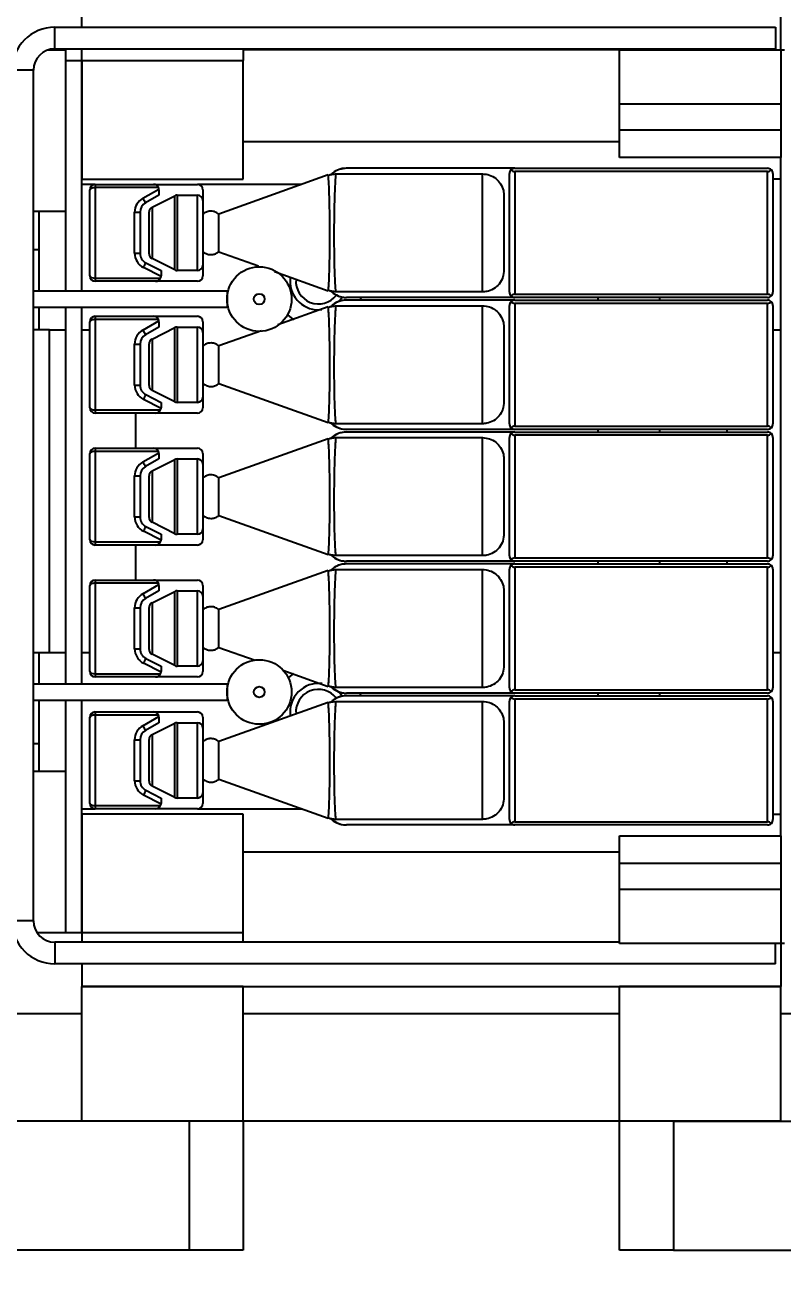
# Model space of a CAD drawing. Header units: millimetres. Extents: x 10 to 584, y 10 to 410.
# Drawn here: x 104.92 to 109.61, y 73.89 to 81.71 of the extents above; entities that cross this region are included whole.
import ezdxf

# ---------------------------------------------------------------- set-up
doc = ezdxf.new("R2010")
doc.units = ezdxf.units.MM
doc.layers.add('2', color=1, linetype='Continuous')
doc.styles.add('SLDTEXTSTYLE0', font='TXT', dxfattribs={"width": 0.7})
doc.dimstyles.new('SLDDIMSTYLE0', dxfattribs={"dimtxt": 3.5, "dimasz": 3.5, "dimexe": 0, "dimexo": 0.0625, "dimgap": 0.875, "dimtad": 1, "dimlfac": 15, "dimrnd": 1e-09, "dimzin": 12, "dimdsep": 46, "dimtxsty": 'SLDTEXTSTYLE0', "dimsah": 1, "dimcen": 0.09, "dimadec": 0, "dimazin": 3, "dimtfac": 1, "dimtofl": 0, "dimtmove": 0, "dimatfit": 3, "dimfxl": 0, "dimfrac": 2, "dimtolj": 1, "dimtzin": 12, "dimarcsym": 0})

# ---------------------------------------------------------------- blocks, each defined once
blk = doc.blocks.new('_D_5')
at = {"layer": '2', "color": 1}
for p, q in [((167.9352, 97.06), (43.5018, 97.06)), ((44.5018, 97.06), (44.5018, 62.3933)), ((167.5018, 62.3933), (43.5018, 62.3933))]:
    blk.add_line(p, q, dxfattribs=at)
for points in [[(44.5018, 97.06), (43.9634, 93.56), (45.0403, 93.56)], [(44.5018, 62.3933), (45.0403, 65.8933), (43.9634, 65.8933)]]:
    blk.add_solid(points, dxfattribs=at)
at = {"layer": '2', "color": 1, "insert": (39.9901, 75.3589), "char_height": 3.5, "attachment_point": 1, "rotation": 90, "style": 'SLDTEXTSTYLE0'}
blk.add_mtext('520', dxfattribs=at)

msp = doc.modelspace()

# ---------------------------------------------------------------- linework, layer by layer
at = {"color": 7, "linetype": 'Continuous', "lineweight": 25}
for p, q in [((105.26849, 81.69998), (105.26849, 81.82665)), ((109.60182, 81.55998), (109.60182, 81.82665)), ((105.10183, 81.56665), (105.10183, 81.69998)), ((105.10183, 81.69998), (109.56849, 81.69998)), ((109.56849, 81.69998), (109.56849, 81.56665)), ((105.06019, 81.55998), (105.16849, 81.55998)), ((105.10183, 81.56665), (109.56849, 81.56665)), ((105.16849, 81.49332), (105.16849, 81.55998)), ((105.26849, 81.49332), (105.26849, 81.56665)), ((106.26849, 81.55998), (106.26849, 81.49332)), ((108.60182, 81.55998), (106.26849, 81.55998)), ((108.60182, 81.22665), (108.60182, 81.55998)), ((108.60182, 81.55998), (109.60182, 81.55998)), ((109.60182, 81.55998), (109.62416, 81.55998)), ((109.60182, 81.55998), (109.60182, 81.22665)), ((105.16849, 80.06665), (105.16849, 81.49332)), ((105.16849, 81.49332), (105.26849, 81.49332)), ((105.26849, 80.06665), (105.26849, 81.49332)), ((105.26849, 81.49332), (106.26849, 81.49332)), ((105.26849, 81.49332), (105.26849, 80.75998)), ((106.26849, 80.75998), (106.26849, 81.49332)), ((104.96849, 81.43332), (104.83515, 81.43332)), ((104.96849, 80.06665), (104.96849, 81.43332)), ((108.60182, 81.22665), (109.60182, 81.22665)), ((108.60182, 81.06437), (108.60182, 81.22665)), ((109.60182, 81.22665), (109.60182, 81.06437)), ((108.60182, 81.06437), (109.60182, 81.06437)), ((108.60182, 80.89332), (108.60182, 81.06437)), ((109.60182, 81.06437), (109.60182, 80.89332)), ((106.26849, 80.99332), (108.60182, 80.99332)), ((109.60182, 80.89332), (108.60182, 80.89332)), ((109.60182, 76.69332), (109.60182, 80.89332)), ((106.79618, 80.78535), (106.1185, 80.54332)), ((106.79662, 80.78422), (106.84175, 80.79214)), ((106.79662, 80.78422), (106.81849, 80.79214)), ((106.81849, 80.79332), (106.81849, 80.79214)), ((106.84175, 80.79214), (107.75182, 80.79214)), ((107.95182, 80.82665), (106.90968, 80.82665)), ((107.91849, 80.05998), (107.91849, 80.79332)), ((107.95182, 80.82665), (109.51849, 80.82665)), ((107.95182, 80.80665), (107.95182, 80.04665)), ((109.51849, 80.80665), (107.95182, 80.80665)), ((109.51849, 80.04665), (109.51849, 80.80665)), ((109.55182, 80.79332), (109.55182, 80.05998)), ((105.26849, 80.75998), (106.26849, 80.75998)), ((105.35182, 80.72665), (105.26849, 80.72665)), ((105.31849, 80.69284), (105.31849, 80.69332)), ((105.31849, 80.16046), (105.31849, 80.69284)), ((105.35182, 80.72665), (105.35182, 80.70665)), ((105.35182, 80.72665), (105.71325, 80.72665)), ((105.35182, 80.70665), (105.35182, 80.14665)), ((105.7438, 80.70665), (105.35182, 80.70665)), ((105.64657, 80.64147), (105.74623, 80.69813)), ((105.71325, 80.72665), (105.98516, 80.72665)), ((105.74658, 80.69332), (105.74623, 80.69813)), ((105.74658, 80.69332), (105.74658, 80.65998)), ((106.63183, 80.72665), (105.98516, 80.72665)), ((106.01849, 80.69332), (106.01849, 80.62665)), ((109.60182, 80.75998), (109.55182, 80.75998)), ((105.74658, 80.65998), (105.66304, 80.61249)), ((105.70359, 80.58586), (105.84479, 80.65647)), ((105.84479, 80.19684), (105.84479, 80.65647)), ((105.8597, 80.65998), (105.8597, 80.19332)), ((105.8597, 80.65998), (105.98516, 80.65998)), ((105.98516, 80.19332), (105.98516, 80.65998)), ((106.01849, 80.62665), (106.01849, 80.22665)), ((104.96849, 80.55999), (105.16849, 80.55999)), ((105.00227, 80.55999), (105.00227, 80.06665)), ((105.596, 80.30075), (105.596, 80.55453)), ((105.596, 80.55453), (105.62933, 80.55453)), ((105.62933, 80.55453), (105.62933, 80.30075)), ((105.68516, 80.29725), (105.68516, 80.55605)), ((105.70359, 80.58586), (105.70359, 80.26744)), ((104.96849, 80.32332), (105.00227, 80.32332)), ((105.596, 80.30075), (105.62933, 80.30075)), ((106.1185, 80.30998), (106.36418, 80.22224)), ((105.66561, 80.24141), (105.75958, 80.19332)), ((105.84479, 80.19684), (105.70359, 80.26744)), ((106.01849, 80.22665), (106.01849, 80.15998)), ((105.31849, 80.15998), (105.31849, 80.16046)), ((105.35182, 80.14665), (105.35182, 80.12665)), ((105.35182, 80.14665), (105.7568, 80.14665)), ((105.75934, 80.15599), (105.65043, 80.21174)), ((105.75934, 80.15599), (105.75958, 80.15998)), ((105.75958, 80.19332), (105.75958, 80.15998)), ((105.98516, 80.19332), (105.8597, 80.19332)), ((106.46276, 80.18703), (106.79618, 80.06796)), ((104.96849, 80.06665), (106.16849, 80.06665)), ((104.96849, 79.96665), (104.96849, 80.06665)), ((105.72625, 80.12665), (105.35182, 80.12665)), ((105.98516, 80.12665), (105.72625, 80.12665)), ((106.16849, 80.06665), (106.16849, 79.96665)), ((106.84162, 80.06116), (106.7967, 80.06899)), ((106.81849, 80.06116), (106.7967, 80.06899)), ((107.75182, 80.06116), (106.84162, 80.06116)), ((106.86055, 80.00174), (106.88271, 80.02883)), ((107.95182, 80.02665), (106.90968, 80.02665)), ((107.95182, 80.00999), (106.90968, 80.00999)), ((107.95182, 80.04665), (109.51849, 80.04665)), ((109.51849, 80.02665), (107.95182, 80.02665)), ((107.95182, 80.00999), (109.51849, 80.00999)), ((107.95182, 79.98998), (107.95182, 79.22998)), ((109.51849, 79.98998), (107.95182, 79.98998)), ((108.46894, 80.00999), (108.46894, 80.02665)), ((108.84895, 80.02665), (108.84895, 80.00999)), ((109.51849, 79.22998), (109.51849, 79.98998)), ((104.96849, 77.63332), (104.96849, 79.96665)), ((104.96849, 79.96665), (106.16849, 79.96665)), ((105.00227, 79.96665), (105.00227, 79.82665)), ((105.16849, 77.63332), (105.16849, 79.96665)), ((105.26849, 77.63332), (105.26849, 79.96665)), ((105.35182, 79.90999), (105.35182, 79.88999)), ((105.35182, 79.90999), (105.71325, 79.90999)), ((105.71325, 79.90999), (105.98516, 79.90999)), ((106.79618, 79.96868), (106.48347, 79.857)), ((106.7356, 79.94998), (106.75514, 79.95107)), ((106.79662, 79.96755), (106.84175, 79.97547)), ((106.79662, 79.96755), (106.81849, 79.97547)), ((106.81849, 79.97665), (106.81849, 79.97547)), ((106.84175, 79.97547), (107.75182, 79.97547)), ((107.91849, 79.24332), (107.91849, 79.97665)), ((109.55182, 79.97665), (109.55182, 79.24332)), ((105.06849, 79.82665), (104.96849, 79.82665)), ((105.06849, 77.82665), (105.06849, 79.82665)), ((105.06849, 79.82665), (105.16849, 79.82665)), ((105.26849, 79.82665), (105.31849, 79.82665)), ((105.31849, 79.87618), (105.31849, 79.87665)), ((105.31849, 79.34379), (105.31849, 79.87618)), ((105.35182, 79.88999), (105.35182, 79.32998)), ((105.7438, 79.88999), (105.35182, 79.88999)), ((105.64657, 79.8248), (105.74623, 79.88146)), ((105.64657, 79.8248), (105.66304, 79.79582)), ((105.74658, 79.84332), (105.66304, 79.79582)), ((105.70359, 79.7692), (105.84479, 79.8398)), ((105.74658, 79.87665), (105.74623, 79.88146)), ((105.74658, 79.87665), (105.74658, 79.84332)), ((105.84479, 79.38017), (105.84479, 79.8398)), ((105.8597, 79.84332), (105.8597, 79.37665)), ((105.8597, 79.84332), (105.98516, 79.84332)), ((105.98516, 79.37665), (105.98516, 79.84332)), ((106.01849, 79.87665), (106.01849, 79.80998)), ((109.55182, 79.82665), (109.60182, 79.82665)), ((105.70359, 79.7692), (105.70359, 79.45077)), ((106.01849, 79.80998), (106.01849, 79.40999)), ((106.38157, 79.82061), (106.1185, 79.72665)), ((105.596, 79.48409), (105.596, 79.73787)), ((105.596, 79.73787), (105.62933, 79.73787)), ((105.62933, 79.73787), (105.62933, 79.48409)), ((105.68516, 79.48059), (105.68516, 79.73938)), ((105.596, 79.48409), (105.62933, 79.48409)), ((105.84479, 79.38017), (105.70359, 79.45077)), ((106.1185, 79.49332), (106.79618, 79.25129)), ((105.75934, 79.33933), (105.65043, 79.39507)), ((105.66561, 79.42474), (105.75958, 79.37665)), ((105.75958, 79.37665), (105.75958, 79.34332)), ((105.98516, 79.37665), (105.8597, 79.37665)), ((106.01849, 79.40999), (106.01849, 79.34332)), ((105.31849, 79.34332), (105.31849, 79.34379)), ((105.35182, 79.32998), (105.7568, 79.32998)), ((105.35182, 79.32998), (105.35182, 79.30999)), ((105.72625, 79.30999), (105.35182, 79.30999)), ((105.60183, 79.30999), (105.60183, 79.09332)), ((105.98516, 79.30999), (105.72625, 79.30999)), ((105.75934, 79.33933), (105.75958, 79.34332)), ((106.84162, 79.24449), (106.7967, 79.25233)), ((106.81849, 79.24449), (106.7967, 79.25233)), ((107.75182, 79.24449), (106.84162, 79.24449)), ((107.95182, 79.20998), (106.90968, 79.20998)), ((107.95182, 79.22998), (109.51849, 79.22998)), ((109.51849, 79.20998), (107.95182, 79.20998)), ((108.46894, 79.19332), (108.46894, 79.20998)), ((108.84895, 79.20998), (108.84895, 79.19332)), ((109.2685, 79.19332), (109.2685, 79.20998)), ((106.79618, 79.15201), (106.1185, 78.90998)), ((106.79662, 79.15088), (106.84175, 79.15881)), ((106.79662, 79.15088), (106.81849, 79.15881)), ((106.81849, 79.15998), (106.81849, 79.15881)), ((106.84175, 79.15881), (107.75182, 79.15881)), ((107.95182, 79.19332), (106.90968, 79.19332)), ((107.91849, 78.42665), (107.91849, 79.15998)), ((107.95182, 79.19332), (109.51849, 79.19332)), ((107.95182, 79.17332), (107.95182, 78.41332)), ((109.51849, 79.17332), (107.95182, 79.17332)), ((109.51849, 78.41332), (109.51849, 79.17332)), ((109.55182, 79.15998), (109.55182, 78.42665)), ((105.31849, 79.05951), (105.31849, 79.05998)), ((105.31849, 78.52713), (105.31849, 79.05951)), ((105.35182, 79.09332), (105.35182, 79.07332)), ((105.35182, 79.09332), (105.71325, 79.09332)), ((105.35182, 79.07332), (105.35182, 78.51332)), ((105.7438, 79.07332), (105.35182, 79.07332)), ((105.64657, 79.00813), (105.74623, 79.0648)), ((105.71325, 79.09332), (105.98516, 79.09332)), ((105.74658, 79.05998), (105.74623, 79.0648)), ((105.74658, 79.05998), (105.74658, 79.02665)), ((106.01849, 79.05998), (106.01849, 78.99332)), ((105.74658, 79.02665), (105.66304, 78.97916)), ((105.70359, 78.95253), (105.84479, 79.02313)), ((105.84479, 78.5635), (105.84479, 79.02313)), ((105.8597, 79.02665), (105.8597, 78.55998)), ((105.8597, 79.02665), (105.98516, 79.02665)), ((105.98516, 78.55998), (105.98516, 79.02665)), ((106.01849, 78.99332), (106.01849, 78.59332)), ((105.596, 78.66742), (105.596, 78.9212)), ((105.596, 78.9212), (105.62933, 78.9212)), ((105.62933, 78.9212), (105.62933, 78.66742)), ((105.68516, 78.66392), (105.68516, 78.92272)), ((105.70359, 78.95253), (105.70359, 78.6341)), ((105.596, 78.66742), (105.62933, 78.66742)), ((106.1185, 78.67665), (106.79618, 78.43462)), ((105.75934, 78.52266), (105.65043, 78.5784)), ((105.66561, 78.60808), (105.75958, 78.55998)), ((105.84479, 78.5635), (105.70359, 78.6341)), ((106.01849, 78.59332), (106.01849, 78.52665)), ((105.31849, 78.52665), (105.31849, 78.52713)), ((105.35182, 78.51332), (105.35182, 78.49332)), ((105.35182, 78.51332), (105.7568, 78.51332)), ((105.75934, 78.52266), (105.75958, 78.52665)), ((105.75958, 78.55998), (105.75958, 78.52665)), ((105.98516, 78.55998), (105.8597, 78.55998)), ((105.72625, 78.49332), (105.35182, 78.49332)), ((105.60183, 78.49332), (105.60183, 78.27665)), ((105.98516, 78.49332), (105.72625, 78.49332)), ((106.84162, 78.42782), (106.7967, 78.43566)), ((106.81849, 78.42782), (106.7967, 78.43566)), ((107.75182, 78.42782), (106.84162, 78.42782)), ((106.79662, 78.33422), (106.84175, 78.34214)), ((106.79662, 78.33422), (106.81849, 78.34214)), ((106.81849, 78.34332), (106.81849, 78.34214)), ((106.84175, 78.34214), (107.75182, 78.34214)), ((107.95182, 78.39332), (106.90968, 78.39332)), ((107.95182, 78.37665), (106.90968, 78.37665)), ((107.91849, 77.60999), (107.91849, 78.34332)), ((107.95182, 78.41332), (109.51849, 78.41332)), ((109.51849, 78.39332), (107.95182, 78.39332)), ((107.95182, 78.37665), (109.51849, 78.37665)), ((107.95182, 78.35665), (107.95182, 77.59665)), ((109.51849, 78.35665), (107.95182, 78.35665)), ((108.46894, 78.37665), (108.46894, 78.39332)), ((108.84895, 78.39332), (108.84895, 78.37665)), ((109.2685, 78.37665), (109.2685, 78.39332)), ((109.51849, 77.59665), (109.51849, 78.35665)), ((109.55182, 78.34332), (109.55182, 77.60999)), ((105.35182, 78.27665), (105.35182, 78.25665)), ((105.35182, 78.27665), (105.71325, 78.27665)), ((105.71325, 78.27665), (105.98516, 78.27665)), ((106.79618, 78.33535), (106.1185, 78.09332)), ((105.31849, 78.24284), (105.31849, 78.24332)), ((105.31849, 77.71046), (105.31849, 78.24284)), ((105.35182, 78.25665), (105.35182, 77.69665)), ((105.7438, 78.25665), (105.35182, 78.25665)), ((105.64657, 78.19146), (105.74623, 78.24813)), ((105.74658, 78.20999), (105.66304, 78.16249)), ((105.70359, 78.13586), (105.84479, 78.20646)), ((105.74658, 78.24332), (105.74623, 78.24813)), ((105.74658, 78.24332), (105.74658, 78.20999)), ((105.84479, 77.74684), (105.84479, 78.20646)), ((105.8597, 78.20999), (105.8597, 77.74332)), ((105.8597, 78.20999), (105.98516, 78.20999)), ((105.98516, 77.74332), (105.98516, 78.20999)), ((106.01849, 78.24332), (106.01849, 78.17665)), ((105.596, 77.85076), (105.596, 78.10453)), ((105.596, 78.10453), (105.62933, 78.10453)), ((105.62933, 78.10453), (105.62933, 77.85076)), ((105.68516, 77.84725), (105.68516, 78.10605)), ((105.70359, 78.13586), (105.70359, 77.81744)), ((106.01849, 78.17665), (106.01849, 77.77665)), ((105.06849, 77.82665), (104.96849, 77.82665)), ((105.00227, 77.82665), (105.00227, 77.63332)), ((105.16849, 77.82665), (105.06849, 77.82665)), ((105.31849, 77.82665), (105.26849, 77.82665)), ((105.596, 77.85076), (105.62933, 77.85076)), ((105.66561, 77.79141), (105.75958, 77.74332)), ((105.84479, 77.74684), (105.70359, 77.81744)), ((106.1185, 77.85998), (106.34298, 77.77981)), ((109.60182, 77.82665), (109.55182, 77.82665)), ((105.75934, 77.706), (105.65043, 77.76173)), ((105.75958, 77.74332), (105.75958, 77.70999)), ((105.98516, 77.74332), (105.8597, 77.74332)), ((106.01849, 77.77665), (106.01849, 77.70999)), ((106.5147, 77.71848), (106.79618, 77.61796)), ((105.31849, 77.70999), (105.31849, 77.71046)), ((105.35182, 77.69665), (105.35182, 77.67665)), ((105.35182, 77.69665), (105.7568, 77.69665)), ((105.72625, 77.67665), (105.35182, 77.67665)), ((105.98516, 77.67665), (105.72625, 77.67665)), ((105.75934, 77.706), (105.75958, 77.70999)), ((106.58109, 77.69748), (106.54773, 77.67207)), ((104.96849, 77.53332), (104.96849, 77.63332)), ((104.96849, 77.63332), (106.16849, 77.63332)), ((106.16849, 77.63332), (106.16849, 77.53332)), ((106.84162, 77.61116), (106.7967, 77.619)), ((106.81849, 77.61116), (106.7967, 77.619)), ((107.75182, 77.61116), (106.84162, 77.61116)), ((107.95182, 77.57665), (106.90968, 77.57665)), ((107.95182, 77.55998), (106.90968, 77.55998)), ((107.00071, 77.55998), (106.99381, 77.57665)), ((107.95182, 77.59665), (109.51849, 77.59665)), ((109.51849, 77.57665), (107.95182, 77.57665)), ((107.95182, 77.55998), (109.51849, 77.55998)), ((108.46894, 77.55998), (108.46894, 77.57665)), ((108.84895, 77.57665), (108.84895, 77.55998)), ((104.96849, 76.16665), (104.96849, 77.53332)), ((104.96849, 77.53332), (106.16849, 77.53332)), ((105.00227, 77.53332), (105.00227, 77.09332)), ((105.16849, 76.09332), (105.16849, 77.53332)), ((105.26849, 76.09332), (105.26849, 77.53332)), ((106.79618, 77.51868), (106.1185, 77.27665)), ((106.79662, 77.51755), (106.84175, 77.52548)), ((106.79662, 77.51755), (106.81849, 77.52548)), ((106.81849, 77.52665), (106.81849, 77.52548)), ((106.84175, 77.52548), (107.75182, 77.52548)), ((107.91849, 76.79332), (107.91849, 77.52665)), ((109.51849, 77.53999), (107.95182, 77.53999)), ((107.95182, 77.53999), (107.95182, 76.77998)), ((109.51849, 76.77998), (109.51849, 77.53999)), ((109.55182, 77.52665), (109.55182, 76.79332)), ((105.31849, 77.42618), (105.31849, 77.42665)), ((105.31849, 76.89379), (105.31849, 77.42618)), ((105.35182, 77.45998), (105.35182, 77.43998)), ((105.35182, 77.45998), (105.71325, 77.45998)), ((105.35182, 77.43998), (105.35182, 76.87998)), ((105.7438, 77.43998), (105.35182, 77.43998)), ((105.64657, 77.3748), (105.74623, 77.43146)), ((105.71325, 77.45998), (105.98516, 77.45998)), ((105.74658, 77.42665), (105.74623, 77.43146)), ((105.74658, 77.42665), (105.74658, 77.39332)), ((106.01849, 77.42665), (106.01849, 77.35998)), ((106.45778, 77.40436), (106.45899, 77.39863)), ((105.74658, 77.39332), (105.66304, 77.34582)), ((105.70359, 77.3192), (105.84479, 77.3898)), ((105.84479, 76.93017), (105.84479, 77.3898)), ((105.8597, 77.39332), (105.8597, 76.92665)), ((105.8597, 77.39332), (105.98516, 77.39332)), ((105.98516, 76.92665), (105.98516, 77.39332)), ((106.01849, 77.35998), (106.01849, 76.95998)), ((105.00227, 77.26332), (104.96849, 77.26332)), ((105.596, 77.28787), (105.62933, 77.28787)), ((105.596, 77.03409), (105.596, 77.28787)), ((105.62933, 77.28787), (105.62933, 77.03409)), ((105.68516, 77.03058), (105.68516, 77.28938)), ((105.70359, 77.3192), (105.70359, 77.00077)), ((104.96849, 77.09332), (105.16849, 77.09332)), ((105.596, 77.03409), (105.62933, 77.03409)), ((106.1185, 77.04332), (106.79618, 76.80129)), ((105.75934, 76.88933), (105.65043, 76.94507)), ((105.66561, 76.97474), (105.75958, 76.92665)), ((105.84479, 76.93017), (105.70359, 77.00077)), ((106.01849, 76.95998), (106.01849, 76.89332)), ((105.26849, 76.85998), (105.35182, 76.85998)), ((105.31849, 76.89332), (105.31849, 76.89379)), ((105.35182, 76.87998), (105.35182, 76.85998)), ((105.35182, 76.87998), (105.7568, 76.87998)), ((105.72625, 76.85998), (105.35182, 76.85998)), ((105.98516, 76.85998), (105.72625, 76.85998)), ((105.75934, 76.88933), (105.75958, 76.89332)), ((105.75958, 76.92665), (105.75958, 76.89332)), ((105.98516, 76.92665), (105.8597, 76.92665)), ((105.98516, 76.85998), (106.63183, 76.85998)), ((105.26849, 76.82665), (105.26849, 76.09332)), ((106.26849, 76.82665), (105.26849, 76.82665)), ((106.26849, 76.09332), (106.26849, 76.82665)), ((106.84162, 76.79449), (106.7967, 76.80233)), ((106.81849, 76.79449), (106.7967, 76.80233)), ((107.75182, 76.79449), (106.84162, 76.79449)), ((107.95182, 76.77998), (109.51849, 76.77998)), ((109.55182, 76.82665), (109.60182, 76.82665)), ((107.95182, 76.75998), (106.90968, 76.75998)), ((109.51849, 76.75998), (107.95182, 76.75998)), ((108.60182, 76.69332), (109.60182, 76.69332)), ((108.60182, 76.52226), (108.60182, 76.69332)), ((109.60182, 76.69332), (109.60182, 76.52226)), ((106.26849, 76.59332), (108.60182, 76.59332)), ((108.60182, 76.35998), (108.60182, 76.52226)), ((109.60182, 76.52226), (108.60182, 76.52226)), ((109.60182, 76.52226), (109.60182, 76.35998)), ((108.60182, 76.02665), (108.60182, 76.35998)), ((109.60182, 76.35998), (108.60182, 76.35998)), ((109.60182, 76.35998), (109.60182, 76.02665)), ((104.96849, 76.16665), (104.83515, 76.16665)), ((104.99048, 76.09332), (105.16849, 76.09332)), ((105.16849, 76.09332), (105.26849, 76.09332)), ((105.26849, 76.09332), (105.26849, 76.03332)), ((105.26849, 76.09332), (106.26849, 76.09332)), ((106.26849, 76.03332), (106.26849, 76.09332)), ((108.60182, 76.03332), (105.10183, 76.03332)), ((105.10183, 76.03332), (105.10183, 75.89998)), ((109.60182, 76.02665), (108.60182, 76.02665)), ((109.56849, 75.89998), (109.56849, 76.02665)), ((109.60182, 76.02665), (109.60182, 75.75998)), ((109.62416, 76.02665), (109.60182, 76.02665)), ((109.56849, 75.89998), (105.10183, 75.89998)), ((105.26849, 75.89998), (105.26849, 75.75998)), ((105.26849, 75.75998), (109.60182, 75.75998)), ((105.26849, 74.92665), (105.26849, 75.75998)), ((106.26849, 75.75998), (105.26849, 75.75998)), ((106.26849, 74.92665), (106.26849, 75.75998)), ((108.60182, 74.92665), (108.60182, 75.75998)), ((109.60182, 75.75998), (108.60182, 75.75998)), ((109.60182, 74.92665), (109.60182, 75.75998)), ((83.00183, 75.59332), (105.26849, 75.59332)), ((106.26849, 75.59332), (108.60182, 75.59332)), ((109.60182, 75.59332), (115.30705, 75.59332)), ((105.93515, 74.92665), (103.80183, 74.92665)), ((106.26849, 74.92665), (105.26849, 74.92665)), ((105.93515, 74.12665), (105.93515, 74.92665)), ((108.60182, 74.92665), (106.26849, 74.92665)), ((106.26849, 74.92665), (106.26849, 74.12665)), ((109.60182, 74.92665), (108.60182, 74.92665)), ((108.60182, 74.12665), (108.60182, 74.92665)), ((108.93516, 74.92665), (108.93516, 74.12665)), ((108.93516, 74.92665), (111.0685, 74.92665)), ((105.93515, 74.12665), (103.80183, 74.12665)), ((106.26849, 74.12665), (105.93515, 74.12665)), ((108.93516, 74.12665), (108.60182, 74.12665)), ((108.93516, 74.12665), (111.0685, 74.12665))]:
    msp.add_line(p, q, dxfattribs=at)
at = {"color": 7, "linetype": 'Continuous', "lineweight": 25, "flags": 128}
for points in [[(105.65043, 80.21174), (105.65339, 80.21753), (105.65624, 80.22309), (105.65887, 80.22822), (105.66116, 80.23272), (105.66305, 80.23641), (105.66445, 80.23915), (105.66533, 80.24084), (105.66561, 80.24141)], [(106.99381, 80.00999), (106.99936, 80.02314), (107.00071, 80.02665)], [(106.54296, 79.91888), (106.57599, 79.89255), (106.58132, 79.88901)], [(105.65043, 79.39507), (105.65339, 79.40086), (105.65624, 79.40643), (105.65887, 79.41156), (105.66116, 79.41605), (105.66305, 79.41974), (105.66445, 79.42248), (105.66533, 79.42417), (105.66561, 79.42474)], [(106.88271, 77.55781), (106.87659, 77.56645), (106.86055, 77.58489)]]:
    msp.add_lwpolyline(points, dxfattribs=at)
at = {"color": 7, "linetype": 'Continuous', "lineweight": 25}
for centre, radius in [((106.36849, 80.01665), 0.2), ((106.36849, 80.01665), 0.03333), ((106.36849, 77.58332), 0.2), ((106.36849, 77.58332), 0.03333)]:
    msp.add_circle(centre, radius, dxfattribs=at)
for centre, radius, start, end in [((105.10183, 81.43332), 0.26667, 90, 180), ((105.10183, 81.43332), 0.13333, 90, 180), ((106.90668, 80.69332), 0.13333, 90, 131.67998), ((107.95183, 80.79332), 0.03333, 135.572996, 180), ((107.95183, 80.79332), 0.03333, 90, 135.572996), ((107.95183, 80.83998), 0.03333, 224.427004, 270), ((109.51849, 80.79332), 0.03333, 44.427004, 90), ((109.51849, 80.83998), 0.03333, 270, 315.572996), ((109.51849, 80.79332), 0.03333, 0, 44.427004), ((105.35183, 80.69332), 0.03333, 90, 180), ((105.71325, 80.69332), 0.03333, 23.578178, 90), ((105.71325, 80.69332), 0.03333, 8.300777, 23.578178), ((105.98516, 80.69332), 0.03333, 0, 90), ((105.69599, 80.55453), 0.1, 119.620414, 180), ((105.69599, 80.55453), 0.06667, 119.620414, 180), ((120.81073, 89.23882), 17.43176, 209.551158, 209.660713), ((105.85969, 80.62665), 0.03333, 90, 116.565051), ((105.98516, 80.62665), 0.03333, 0, 90), ((105.71849, 80.55605), 0.03333, 116.565051, 180), ((105.69599, 80.30075), 0.1, 180, 242.896104), ((105.69599, 80.30075), 0.06667, 180, 242.896104), ((105.71849, 80.29725), 0.03333, 180, 243.434949), ((105.98516, 80.22665), 0.03333, 270, 0), ((105.35183, 80.15998), 0.03333, 180, 270), ((105.72625, 80.15998), 0.03333, 270, 336.421822), ((105.72625, 80.15998), 0.03333, 336.421822, 353.125965), ((105.85969, 80.22665), 0.03333, 243.434949, 270), ((105.98516, 80.15998), 0.03333, 270, 0), ((106.73561, 80.12665), 0.17667, 171.996125, 270), ((106.73561, 80.12665), 0.14, 175.029211, 322.311921), ((106.90668, 80.15998), 0.13333, 228.273344, 270), ((107.95183, 80.05998), 0.03333, 180, 224.427004), ((109.51849, 80.05998), 0.03333, 315.572996, 0), ((106.90668, 79.87665), 0.13333, 90, 131.67998), ((107.95183, 79.97665), 0.03333, 135.572996, 180), ((107.95183, 80.01332), 0.03333, 90, 135.572996), ((107.95183, 80.05998), 0.03333, 224.427004, 270), ((107.95183, 79.97665), 0.03333, 90, 135.572996), ((107.95183, 80.02332), 0.03333, 224.427004, 270), ((109.51849, 80.01332), 0.03333, 44.427004, 90), ((109.51849, 80.05998), 0.03333, 270, 315.572996), ((109.51849, 79.97665), 0.03333, 44.427004, 90), ((109.51849, 80.02332), 0.03333, 270, 315.572996), ((109.51849, 79.97665), 0.03333, 0, 44.427004), ((105.35183, 79.87665), 0.03333, 90, 180), ((105.71325, 79.87665), 0.03333, 23.578178, 90), ((105.98516, 79.87665), 0.03333, 0, 90), ((105.69599, 79.73787), 0.1, 119.620414, 180), ((105.71325, 79.87665), 0.03333, 8.300777, 23.578178), ((105.85969, 79.80998), 0.03333, 90, 116.565051), ((105.98516, 79.80998), 0.03333, 0, 90), ((105.69599, 79.73787), 0.06667, 119.620414, 180), ((105.71849, 79.73938), 0.03333, 116.565051, 180), ((105.69599, 79.48409), 0.1, 180, 242.896104), ((105.69599, 79.48409), 0.06667, 180, 242.896104), ((105.71849, 79.48059), 0.03333, 180, 243.434949), ((105.85969, 79.40998), 0.03333, 243.434949, 270), ((105.98516, 79.40998), 0.03333, 270, 0), ((105.35183, 79.34332), 0.03333, 180, 270), ((105.72625, 79.34332), 0.03333, 270, 336.421822), ((105.72625, 79.34332), 0.03333, 336.421822, 353.125965), ((105.98516, 79.34332), 0.03333, 270, 0), ((106.90668, 79.34332), 0.13333, 228.273344, 270), ((107.95183, 79.24332), 0.03333, 180, 224.427004), ((107.95183, 79.19665), 0.03333, 90, 135.572996), ((107.95183, 79.24332), 0.03333, 224.427004, 270), ((109.51849, 79.19665), 0.03333, 44.427004, 90), ((109.51849, 79.24332), 0.03333, 270, 315.572996), ((109.51849, 79.24332), 0.03333, 315.572996, 0), ((106.90668, 79.05998), 0.13333, 90, 131.67998), ((107.95183, 79.15998), 0.03333, 135.572996, 180), ((107.95183, 79.15998), 0.03333, 90, 135.572996), ((107.95183, 79.20665), 0.03333, 224.427004, 270), ((109.51849, 79.15998), 0.03333, 44.427004, 90), ((109.51849, 79.20665), 0.03333, 270, 315.572996), ((109.51849, 79.15998), 0.03333, 0, 44.427004), ((105.35183, 79.05998), 0.03333, 90, 180), ((105.71325, 79.05998), 0.03333, 23.578178, 90), ((105.71325, 79.05998), 0.03333, 8.300777, 23.578178), ((105.98516, 79.05998), 0.03333, 0, 90), ((105.69599, 78.9212), 0.1, 119.620414, 180), ((105.69599, 78.9212), 0.06667, 119.620414, 180), ((119.94966, 87.11732), 16.44194, 209.551241, 209.66738), ((105.85969, 78.99332), 0.03333, 90, 116.565051), ((105.98516, 78.99332), 0.03333, 0, 90), ((105.71849, 78.92272), 0.03333, 116.565051, 180), ((105.69599, 78.66742), 0.1, 180, 242.896104), ((105.69599, 78.66742), 0.06667, 180, 242.896104), ((105.71849, 78.66392), 0.03333, 180, 243.434949), ((122.21853, 70.12228), 18.60128, 152.858204, 152.960873), ((105.98516, 78.59332), 0.03333, 270, 0), ((105.35183, 78.52665), 0.03333, 180, 270), ((105.72625, 78.52665), 0.03333, 270, 336.421822), ((105.72625, 78.52665), 0.03333, 336.421822, 353.125965), ((105.85969, 78.59332), 0.03333, 243.434949, 270), ((105.98516, 78.52665), 0.03333, 270, 0), ((106.90668, 78.52665), 0.13333, 228.273344, 270), ((107.95183, 78.42665), 0.03333, 180, 224.427004), ((109.51849, 78.42665), 0.03333, 315.572996, 0), ((106.90668, 78.24332), 0.13333, 90, 131.67998), ((107.95183, 78.34332), 0.03333, 135.572996, 180), ((107.95183, 78.37998), 0.03333, 90, 135.572996), ((107.95183, 78.42665), 0.03333, 224.427004, 270), ((107.95183, 78.34332), 0.03333, 90, 135.572996), ((107.95183, 78.38998), 0.03333, 224.427004, 270), ((109.51849, 78.37998), 0.03333, 44.427004, 90), ((109.51849, 78.42665), 0.03333, 270, 315.572996), ((109.51849, 78.34332), 0.03333, 44.427004, 90), ((109.51849, 78.38998), 0.03333, 270, 315.572996), ((109.51849, 78.34332), 0.03333, 0, 44.427004), ((105.35183, 78.24332), 0.03333, 90, 180), ((105.71325, 78.24332), 0.03333, 23.578178, 90), ((105.98516, 78.24332), 0.03333, 0, 90), ((105.69599, 78.10453), 0.1, 119.620414, 180), ((120.90961, 86.84619), 17.54607, 209.554895, 209.663726), ((105.71325, 78.24332), 0.03333, 8.300777, 23.578178), ((105.85969, 78.17665), 0.03333, 90, 116.565051), ((105.98516, 78.17665), 0.03333, 0, 90), ((105.69599, 78.10453), 0.06667, 119.620414, 180), ((105.71849, 78.10605), 0.03333, 116.565051, 180), ((105.69599, 77.85075), 0.1, 180, 242.896104), ((105.69599, 77.85075), 0.06667, 180, 242.896104), ((122.21853, 69.30561), 18.60128, 152.858204, 152.960873), ((105.71849, 77.84725), 0.03333, 180, 243.434949), ((105.85969, 77.77665), 0.03333, 243.434949, 270), ((105.98516, 77.77665), 0.03333, 270, 0), ((105.35183, 77.70998), 0.03333, 180, 270), ((105.72625, 77.70998), 0.03333, 270, 336.421822), ((105.72625, 77.70998), 0.03333, 336.421822, 353.125965), ((105.98516, 77.70998), 0.03333, 270, 0), ((106.73561, 77.45998), 0.17667, 82.680824, 188.210729), ((106.73561, 77.45998), 0.14, 37.688156, 185.17652), ((106.90668, 77.70998), 0.13333, 228.273344, 270), ((106.90668, 77.42665), 0.13333, 90, 131.67998), ((107.95183, 77.60998), 0.03333, 180, 224.427004), ((107.95183, 77.56332), 0.03333, 90, 135.572996), ((107.95183, 77.60998), 0.03333, 224.427004, 270), ((107.95183, 77.52665), 0.03333, 90, 135.572996), ((109.51849, 77.56332), 0.03333, 44.427004, 90), ((109.51849, 77.60998), 0.03333, 270, 315.572996), ((109.51849, 77.52665), 0.03333, 44.427004, 90), ((109.51849, 77.60998), 0.03333, 315.572996, 0), ((107.95183, 77.52665), 0.03333, 135.572996, 180), ((107.95183, 77.57332), 0.03333, 224.427004, 270), ((109.51849, 77.57332), 0.03333, 270, 315.572996), ((109.51849, 77.52665), 0.03333, 0, 44.427004), ((105.35183, 77.42665), 0.03333, 90, 180), ((105.71325, 77.42665), 0.03333, 23.578178, 90), ((105.71325, 77.42665), 0.03333, 8.300777, 23.578178), ((105.98516, 77.42665), 0.03333, 0, 90), ((105.69599, 77.28787), 0.1, 119.620414, 180), ((105.69599, 77.28787), 0.06667, 119.620414, 180), ((120.90961, 86.02952), 17.54607, 209.554895, 209.663726), ((105.85969, 77.35998), 0.03333, 90, 116.565051), ((105.98516, 77.35998), 0.03333, 0, 90), ((105.71849, 77.28938), 0.03333, 116.565051, 180), ((105.69599, 77.03409), 0.1, 180, 242.896104), ((105.69599, 77.03409), 0.06667, 180, 242.896104), ((105.71849, 77.03059), 0.03333, 180, 243.434949), ((123.14203, 68.01536), 19.63914, 152.857811, 152.955044), ((105.98516, 76.95998), 0.03333, 270, 0), ((105.35183, 76.89332), 0.03333, 180, 270), ((105.72625, 76.89332), 0.03333, 270, 336.421822), ((105.72625, 76.89332), 0.03333, 336.421822, 353.125965), ((105.85969, 76.95998), 0.03333, 243.434949, 270), ((105.98516, 76.89332), 0.03333, 270, 0), ((106.90668, 76.89332), 0.13333, 228.273344, 270), ((107.95183, 76.79332), 0.03333, 180, 224.427004), ((107.95183, 76.74665), 0.03333, 90, 135.572996), ((109.51849, 76.74665), 0.03333, 44.427004, 90), ((109.51849, 76.79332), 0.03333, 315.572996, 0), ((107.95183, 76.79332), 0.03333, 224.427004, 270), ((109.51849, 76.79332), 0.03333, 270, 315.572996), ((105.10183, 76.16665), 0.26667, 180, 270), ((105.10183, 76.16665), 0.13333, 180, 270)]:
    msp.add_arc(centre, radius, start, end, dxfattribs=at)
for centre, start_param, end_param in [((105.35183, 80.69284), 1.5707963, 3.1415927), ((105.35183, 80.16046), 3.1415927, 4.712389), ((105.35183, 79.87618), 1.5707963, 3.1415927), ((105.35183, 79.34379), 3.1415927, 4.712389), ((105.35183, 79.05951), 1.5707963, 3.1415927), ((105.35183, 78.52712), 3.1415927, 4.712389), ((105.35183, 78.24284), 1.5707963, 3.1415927), ((105.35183, 77.71046), 3.1415927, 4.712389), ((105.35183, 77.42618), 1.5707963, 3.1415927), ((105.35183, 76.89379), 3.1415927, 4.712389)]:
    msp.add_ellipse(centre, major_axis=(0.03333, 0), ratio=0.4142136, start_param=start_param, end_param=end_param, dxfattribs=at)
for points, knots in [([(106.7967, 80.06899), (106.79687, 80.07091), (106.79733, 80.07637), (106.79943, 80.10457), (106.80269, 80.16795), (106.80546, 80.27866), (106.80641, 80.43259), (106.80494, 80.57062), (106.80211, 80.67888), (106.79944, 80.73793), (106.79719, 80.77406), (106.79682, 80.78076), (106.79662, 80.78422)], [0, 0, 0, 0, 0.036556, 0.1040972, 0.1943695, 0.3245737, 0.5003946, 0.6961347, 0.7708791, 0.8925072, 0.9444163, 1, 1, 1, 1]), ([(106.90968, 80.82665), (106.89424, 80.82519), (106.86333, 80.82228), (106.83361, 80.80524), (106.82024, 80.79365), (106.81849, 80.79214)], [0, 0, 0, 0, 0.4648898, 0.93017937, 1, 1, 1, 1]), ([(106.84175, 80.79214), (106.84174, 80.79207), (106.84156, 80.78974), (106.84087, 80.77922), (106.83816, 80.74056), (106.83529, 80.67959), (106.83229, 80.57066), (106.83083, 80.43253), (106.83175, 80.27858), (106.83465, 80.16742), (106.83809, 80.10222), (106.84071, 80.0702), (106.84137, 80.0637), (106.84162, 80.06116)], [0, 0, 0, 0, 0.0018138, 0.0623511, 0.1143657, 0.2339584, 0.3073784, 0.4998845, 0.6727713, 0.8005478, 0.8889336, 0.9564843, 1, 1, 1, 1]), ([(107.75182, 80.06116), (107.75182, 80.06417), (107.75182, 80.07139), (107.75182, 80.10668), (107.75182, 80.17576), (107.75182, 80.28653), (107.75182, 80.43601), (107.75182, 80.57293), (107.75182, 80.68278), (107.75182, 80.74352), (107.75182, 80.78091), (107.75182, 80.78824), (107.75182, 80.79214)], [0, 0, 0, 0, 0.0491465, 0.1178512, 0.2091884, 0.3421688, 0.5001312, 0.6887355, 0.7777415, 0.8884992, 0.9407958, 1, 1, 1, 1]), ([(107.75182, 80.79214), (107.76672, 80.79068), (107.79651, 80.78775), (107.83621, 80.7649), (107.86626, 80.73122), (107.88281, 80.69251), (107.88445, 80.66626), (107.88516, 80.65496)], [0, 0, 0, 0, 0.209783, 0.4195635, 0.6295171, 0.8403743, 1, 1, 1, 1]), ([(107.88516, 80.65496), (107.88516, 80.65212), (107.88516, 80.63994), (107.88516, 80.60498), (107.88516, 80.53258), (107.88516, 80.43326), (107.88516, 80.3256), (107.88516, 80.25212), (107.88516, 80.21278), (107.88516, 80.20168), (107.88516, 80.19834)], [0, 0, 0, 0, 0.0328833, 0.1410041, 0.2483138, 0.4998357, 0.7119998, 0.87355, 0.9620013, 1, 1, 1, 1]), ([(106.1185, 80.54332), (106.10956, 80.549), (106.09262, 80.55979), (106.06439, 80.56296), (106.03928, 80.55666), (106.02568, 80.54793), (106.01849, 80.54332)], [0, 0, 0, 0, 0.2916003, 0.5527241, 0.7636893, 1, 1, 1, 1]), ([(106.1185, 80.30998), (106.1185, 80.31174), (106.1185, 80.31525), (106.1185, 80.34223), (106.1185, 80.38078), (106.1185, 80.42669), (106.1185, 80.47237), (106.1185, 80.51163), (106.1185, 80.53599), (106.1185, 80.54603), (106.1185, 80.54331), (106.1185, 80.5433)], [0, 0, 0, 0, 0.1249642, 0.249931, 0.374913, 0.4998772, 0.6248521, 0.749825, 0.8747919, 0.9997561, 1, 1, 1, 1]), ([(106.01849, 80.30998), (106.02757, 80.3043), (106.04472, 80.29358), (106.07303, 80.29033), (106.09804, 80.2966), (106.11144, 80.30537), (106.1185, 80.30998)], [0, 0, 0, 0, 0.2951084, 0.5571114, 0.7666369, 1, 1, 1, 1]), ([(107.88516, 80.19834), (107.88375, 80.1824), (107.88093, 80.15048), (107.85685, 80.1086), (107.82176, 80.07821), (107.78472, 80.06316), (107.76083, 80.06171), (107.75182, 80.06116)], [0, 0, 0, 0, 0.2243059, 0.4492814, 0.66224, 0.8727127, 1, 1, 1, 1]), ([(106.81849, 80.06116), (106.83076, 80.05217), (106.85527, 80.0342), (106.88872, 80.02708), (106.90673, 80.02671), (106.90968, 80.02665)], [0, 0, 0, 0, 0.4554654, 0.910636, 1, 1, 1, 1]), ([(106.90968, 80.00999), (106.89424, 80.00853), (106.86333, 80.00561), (106.83361, 79.98858), (106.82024, 79.97699), (106.81849, 79.97547)], [0, 0, 0, 0, 0.4648933, 0.9301798, 1, 1, 1, 1]), ([(106.7967, 79.25233), (106.79687, 79.25425), (106.79733, 79.25971), (106.79943, 79.28791), (106.80269, 79.35129), (106.80546, 79.46199), (106.80641, 79.61592), (106.80494, 79.75395), (106.80211, 79.86221), (106.79944, 79.92127), (106.79719, 79.95739), (106.79682, 79.96409), (106.79662, 79.96755)], [0, 0, 0, 0, 0.036556, 0.1040972, 0.1943695, 0.3245737, 0.5003946, 0.6961347, 0.7708791, 0.8925072, 0.9444163, 1, 1, 1, 1]), ([(106.84175, 79.97547), (106.84174, 79.97541), (106.84156, 79.97307), (106.84087, 79.96255), (106.83816, 79.9239), (106.83529, 79.86292), (106.83229, 79.754), (106.83083, 79.61587), (106.83175, 79.46191), (106.83465, 79.35075), (106.83809, 79.28555), (106.84071, 79.25353), (106.84137, 79.24704), (106.84162, 79.24449)], [0, 0, 0, 0, 0.0018138, 0.0623511, 0.1143657, 0.2339584, 0.3073784, 0.4998845, 0.6727713, 0.8005478, 0.8889336, 0.9564843, 1, 1, 1, 1]), ([(107.75182, 79.24449), (107.75182, 79.2475), (107.75182, 79.25472), (107.75182, 79.29002), (107.75182, 79.3591), (107.75182, 79.46986), (107.75182, 79.61935), (107.75182, 79.75626), (107.75182, 79.86611), (107.75182, 79.92685), (107.75182, 79.96424), (107.75182, 79.97158), (107.75182, 79.97547)], [0, 0, 0, 0, 0.0491464, 0.117851, 0.2091882, 0.3421685, 0.5001307, 0.6887348, 0.7777407, 0.8884983, 0.940797, 1, 1, 1, 1]), ([(107.75182, 79.97547), (107.76672, 79.97401), (107.79651, 79.97108), (107.83621, 79.94823), (107.86626, 79.91456), (107.88281, 79.87584), (107.88445, 79.8496), (107.88516, 79.83829)], [0, 0, 0, 0, 0.209783, 0.4195635, 0.6295171, 0.8403743, 1, 1, 1, 1]), ([(107.88516, 79.83829), (107.88516, 79.83545), (107.88516, 79.82327), (107.88516, 79.78831), (107.88516, 79.71592), (107.88516, 79.61659), (107.88516, 79.50893), (107.88516, 79.43545), (107.88516, 79.39612), (107.88516, 79.38501), (107.88516, 79.38168)], [0, 0, 0, 0, 0.0328833, 0.1410041, 0.2483138, 0.4998357, 0.7119998, 0.87355, 0.9620013, 1, 1, 1, 1]), ([(106.1185, 79.72665), (106.10956, 79.73234), (106.09262, 79.74312), (106.06439, 79.74629), (106.03928, 79.73999), (106.02568, 79.73126), (106.01849, 79.72665)], [0, 0, 0, 0, 0.2916003, 0.5527241, 0.7636893, 1, 1, 1, 1]), ([(106.1185, 79.49332), (106.1185, 79.49507), (106.1185, 79.49858), (106.1185, 79.52556), (106.1185, 79.56411), (106.1185, 79.61002), (106.1185, 79.6557), (106.1185, 79.69496), (106.1185, 79.71932), (106.1185, 79.72936), (106.1185, 79.72664), (106.1185, 79.72663)], [0, 0, 0, 0, 0.12496455, 0.24993786, 0.37491117, 0.49987571, 0.62485096, 0.74982427, 0.87479152, 0.99975607, 1, 1, 1, 1]), ([(106.01849, 79.49332), (106.02757, 79.48763), (106.04472, 79.47691), (106.07303, 79.47366), (106.09804, 79.47994), (106.11144, 79.4887), (106.1185, 79.49332)], [0, 0, 0, 0, 0.2951084, 0.5571114, 0.7666369, 1, 1, 1, 1]), ([(107.88516, 79.38168), (107.88375, 79.36574), (107.88093, 79.33381), (107.85685, 79.29193), (107.82176, 79.26154), (107.78472, 79.2465), (107.76083, 79.24504), (107.75182, 79.24449)], [0, 0, 0, 0, 0.2243059, 0.4492814, 0.66224, 0.8727127, 1, 1, 1, 1]), ([(106.81849, 79.24449), (106.83076, 79.2355), (106.85527, 79.21753), (106.88872, 79.21041), (106.90673, 79.21004), (106.90968, 79.20998)], [0, 0, 0, 0, 0.4554654, 0.910636, 1, 1, 1, 1]), ([(106.7967, 78.43566), (106.79687, 78.43758), (106.79733, 78.44304), (106.79943, 78.47124), (106.80269, 78.53462), (106.80546, 78.64532), (106.80641, 78.79926), (106.80494, 78.93728), (106.80211, 79.04555), (106.79944, 79.1046), (106.79719, 79.14073), (106.79682, 79.14742), (106.79662, 79.15088)], [0, 0, 0, 0, 0.0365551, 0.1040964, 0.1943688, 0.3245731, 0.5003942, 0.6961344, 0.7708789, 0.8925071, 0.9444162, 1, 1, 1, 1]), ([(106.90968, 79.19332), (106.89424, 79.19186), (106.86333, 79.18895), (106.83361, 79.17191), (106.82024, 79.16032), (106.81849, 79.15881)], [0, 0, 0, 0, 0.4648933, 0.9301798, 1, 1, 1, 1]), ([(106.84175, 79.15881), (106.84174, 79.15874), (106.84156, 79.15641), (106.84087, 79.14589), (106.83816, 79.10723), (106.83529, 79.04625), (106.83229, 78.93733), (106.83083, 78.7992), (106.83175, 78.64525), (106.83465, 78.53409), (106.83809, 78.46888), (106.84071, 78.43686), (106.84137, 78.43037), (106.84162, 78.42782)], [0, 0, 0, 0, 0.0018138, 0.0623511, 0.1143657, 0.2339584, 0.3073784, 0.4998803, 0.6727713, 0.8005478, 0.8889336, 0.9564843, 1, 1, 1, 1]), ([(107.75182, 78.42782), (107.75182, 78.43084), (107.75182, 78.43806), (107.75182, 78.47335), (107.75182, 78.54243), (107.75182, 78.6532), (107.75182, 78.80268), (107.75182, 78.9396), (107.75182, 79.04945), (107.75182, 79.11019), (107.75182, 79.14758), (107.75182, 79.15491), (107.75182, 79.15881)], [0, 0, 0, 0, 0.04914751, 0.11785222, 0.20918629, 0.34216673, 0.5001291, 0.68873346, 0.77773947, 0.88850038, 0.94079692, 1, 1, 1, 1]), ([(107.75182, 79.15881), (107.76672, 79.15734), (107.79651, 79.15441), (107.83621, 79.13156), (107.86626, 79.09789), (107.88281, 79.05917), (107.88445, 79.03293), (107.88516, 79.02162)], [0, 0, 0, 0, 0.209783, 0.4195635, 0.6295171, 0.8403743, 1, 1, 1, 1]), ([(107.88516, 79.02162), (107.88516, 79.01878), (107.88516, 79.00661), (107.88516, 78.97165), (107.88516, 78.89925), (107.88516, 78.79992), (107.88516, 78.69226), (107.88516, 78.61879), (107.88516, 78.57945), (107.88516, 78.56835), (107.88516, 78.56501)], [0, 0, 0, 0, 0.03287917, 0.14100571, 0.24831524, 0.49983691, 0.71199311, 0.87355009, 0.96200137, 1, 1, 1, 1]), ([(106.1185, 78.90998), (106.10956, 78.91567), (106.09262, 78.92645), (106.06439, 78.92963), (106.03928, 78.92333), (106.02568, 78.9146), (106.01849, 78.90998)], [0, 0, 0, 0, 0.2916003, 0.5527241, 0.7636893, 1, 1, 1, 1]), ([(106.1185, 78.67665), (106.1185, 78.6784), (106.1185, 78.68191), (106.1185, 78.7089), (106.1185, 78.74744), (106.1185, 78.79336), (106.1185, 78.83903), (106.1185, 78.8783), (106.1185, 78.90266), (106.1185, 78.9127), (106.1185, 78.90997), (106.1185, 78.90997)], [0, 0, 0, 0, 0.1249641, 0.2499369, 0.3749097, 0.4998737, 0.6248485, 0.7498213, 0.8747941, 0.9997561, 1, 1, 1, 1]), ([(106.01849, 78.67665), (106.02757, 78.67097), (106.04472, 78.66024), (106.07303, 78.65699), (106.09804, 78.66327), (106.11144, 78.67203), (106.1185, 78.67665)], [0, 0, 0, 0, 0.2951084, 0.5571114, 0.7666369, 1, 1, 1, 1]), ([(107.88516, 78.56501), (107.88375, 78.54907), (107.88093, 78.51714), (107.85685, 78.47526), (107.82176, 78.44487), (107.78472, 78.42983), (107.76083, 78.42837), (107.75182, 78.42782)], [0, 0, 0, 0, 0.2243059, 0.4492814, 0.66224, 0.8727127, 1, 1, 1, 1]), ([(106.81849, 78.42782), (106.83076, 78.41884), (106.85527, 78.40087), (106.88872, 78.39374), (106.90673, 78.39338), (106.90968, 78.39332)], [0, 0, 0, 0, 0.4554654, 0.910636, 1, 1, 1, 1]), ([(106.90968, 78.37665), (106.89424, 78.37519), (106.86333, 78.37228), (106.83361, 78.35524), (106.82024, 78.34365), (106.81849, 78.34214)], [0, 0, 0, 0, 0.4648933, 0.9301798, 1, 1, 1, 1]), ([(106.84175, 78.34214), (106.84174, 78.34207), (106.84156, 78.33974), (106.84087, 78.32922), (106.83816, 78.29057), (106.83529, 78.22959), (106.83229, 78.12066), (106.83083, 77.98253), (106.83175, 77.82858), (106.83465, 77.71742), (106.83809, 77.65222), (106.84071, 77.6202), (106.84137, 77.6137), (106.84162, 77.61116)], [0, 0, 0, 0, 0.0018138, 0.062351, 0.1143634, 0.2339594, 0.3073794, 0.4998813, 0.6727723, 0.8005487, 0.8889346, 0.9564853, 1, 1, 1, 1]), ([(107.75182, 77.61116), (107.75182, 77.61417), (107.75182, 77.62139), (107.75182, 77.65669), (107.75182, 77.72576), (107.75182, 77.83653), (107.75182, 77.98601), (107.75182, 78.12293), (107.75182, 78.23278), (107.75182, 78.29353), (107.75182, 78.33091), (107.75182, 78.33825), (107.75182, 78.34214)], [0, 0, 0, 0, 0.0491465, 0.1178513, 0.2091855, 0.342166, 0.5001286, 0.6887331, 0.7777392, 0.8885003, 0.9407969, 1, 1, 1, 1]), ([(107.75182, 78.34214), (107.76672, 78.34068), (107.79651, 78.33774), (107.83621, 78.3149), (107.86626, 78.28122), (107.88281, 78.2425), (107.88445, 78.21626), (107.88516, 78.20495)], [0, 0, 0, 0, 0.209783, 0.4195635, 0.6295171, 0.8403743, 1, 1, 1, 1]), ([(106.7967, 77.619), (106.79687, 77.62091), (106.79733, 77.62637), (106.79943, 77.65457), (106.80269, 77.71795), (106.80546, 77.82866), (106.80641, 77.98259), (106.80494, 78.12061), (106.80211, 78.22888), (106.79944, 78.28793), (106.79719, 78.32406), (106.79682, 78.33075), (106.79662, 78.33422)], [0, 0, 0, 0, 0.0365551, 0.1040964, 0.1943688, 0.3245731, 0.5003942, 0.6961344, 0.7708789, 0.8925071, 0.9444162, 1, 1, 1, 1]), ([(107.88516, 78.20495), (107.88516, 78.20212), (107.88516, 78.18994), (107.88516, 78.15498), (107.88516, 78.08258), (107.88516, 77.98326), (107.88516, 77.8756), (107.88516, 77.80212), (107.88516, 77.76278), (107.88516, 77.75168), (107.88516, 77.74834)], [0, 0, 0, 0, 0.0328792, 0.1410059, 0.2483156, 0.4998375, 0.711994, 0.8735442, 0.9620013, 1, 1, 1, 1]), ([(106.1185, 78.09332), (106.10956, 78.09901), (106.09262, 78.10978), (106.06439, 78.11296), (106.03928, 78.10667), (106.02568, 78.09793), (106.01849, 78.09332)], [0, 0, 0, 0, 0.29159067, 0.5527213, 0.76368317, 1, 1, 1, 1]), ([(106.1185, 77.85998), (106.1185, 77.86174), (106.1185, 77.86524), (106.1185, 77.89223), (106.1185, 77.93077), (106.1185, 77.9767), (106.1185, 78.02234), (106.1185, 78.06171), (106.1185, 78.08569), (106.1185, 78.09668), (106.1185, 78.09331), (106.1185, 78.0933)], [0, 0, 0, 0, 0.1249635, 0.2499358, 0.3749081, 0.4998716, 0.6248458, 0.7498181, 0.8747904, 0.9997539, 1, 1, 1, 1]), ([(106.01849, 77.85998), (106.02757, 77.8543), (106.04472, 77.84357), (106.07303, 77.84033), (106.09804, 77.8466), (106.11144, 77.85537), (106.1185, 77.85998)], [0, 0, 0, 0, 0.2951084, 0.5571114, 0.7666369, 1, 1, 1, 1]), ([(107.88516, 77.74834), (107.88375, 77.7324), (107.88093, 77.70048), (107.85685, 77.6586), (107.82176, 77.62821), (107.78472, 77.61316), (107.76083, 77.61171), (107.75182, 77.61116)], [0, 0, 0, 0, 0.2242883, 0.4492811, 0.66224057, 0.87271406, 1, 1, 1, 1]), ([(106.81849, 77.61116), (106.83076, 77.60217), (106.85527, 77.5842), (106.88872, 77.57707), (106.90673, 77.57671), (106.90968, 77.57665)], [0, 0, 0, 0, 0.455477, 0.9106379, 1, 1, 1, 1]), ([(106.90968, 77.55998), (106.89424, 77.55853), (106.86333, 77.55561), (106.83361, 77.53857), (106.82024, 77.52699), (106.81849, 77.52548)], [0, 0, 0, 0, 0.4649054, 0.930204, 1, 1, 1, 1]), ([(106.7967, 76.80233), (106.79687, 76.80425), (106.79733, 76.8097), (106.79943, 76.83791), (106.80269, 76.90129), (106.80546, 77.01199), (106.80641, 77.16592), (106.80494, 77.30395), (106.80211, 77.41221), (106.79944, 77.47126), (106.79719, 77.50739), (106.79682, 77.51409), (106.79662, 77.51755)], [0, 0, 0, 0, 0.0365551, 0.1040964, 0.1943718, 0.3245721, 0.5003932, 0.6961334, 0.7708779, 0.892506, 0.9444151, 1, 1, 1, 1]), ([(106.84175, 77.52548), (106.84174, 77.52541), (106.84156, 77.52307), (106.84087, 77.51255), (106.83816, 77.4739), (106.83529, 77.41292), (106.83229, 77.304), (106.83083, 77.16587), (106.83175, 77.01191), (106.83465, 76.90075), (106.83809, 76.83555), (106.84071, 76.80353), (106.84137, 76.79704), (106.84162, 76.79449)], [0, 0, 0, 0, 0.0018138, 0.0623522, 0.1143645, 0.2339603, 0.3073802, 0.4998819, 0.6727727, 0.800549, 0.8889348, 0.9564854, 1, 1, 1, 1]), ([(107.75182, 76.79449), (107.75182, 76.7975), (107.75182, 76.80472), (107.75182, 76.84002), (107.75182, 76.90909), (107.75182, 77.01986), (107.75182, 77.16935), (107.75182, 77.30626), (107.75182, 77.41611), (107.75182, 77.47686), (107.75182, 77.51424), (107.75182, 77.52158), (107.75182, 77.52548)], [0, 0, 0, 0, 0.04914646, 0.11785116, 0.20918522, 0.34216565, 0.50013221, 0.68873235, 0.77773835, 0.88849924, 0.94079578, 1, 1, 1, 1]), ([(107.75182, 77.52548), (107.76672, 77.52401), (107.79651, 77.52108), (107.83621, 77.49823), (107.86626, 77.46456), (107.88281, 77.42584), (107.88445, 77.3996), (107.88516, 77.38829)], [0, 0, 0, 0, 0.2097894, 0.4195731, 0.62953, 0.8403904, 1, 1, 1, 1]), ([(107.88516, 77.38829), (107.88516, 77.38545), (107.88516, 77.37327), (107.88516, 77.33831), (107.88516, 77.26592), (107.88516, 77.16659), (107.88516, 77.05893), (107.88516, 76.98546), (107.88516, 76.94611), (107.88516, 76.93502), (107.88516, 76.93168)], [0, 0, 0, 0, 0.0328833, 0.1410099, 0.2483125, 0.4998344, 0.7119984, 0.8735484, 0.9620055, 1, 1, 1, 1]), ([(106.1185, 77.27665), (106.10956, 77.28234), (106.09262, 77.29312), (106.06439, 77.29629), (106.03928, 77.29), (106.02568, 77.28127), (106.01849, 77.27665)], [0, 0, 0, 0, 0.29159067, 0.5527213, 0.76368317, 1, 1, 1, 1]), ([(106.1185, 77.04332), (106.1185, 77.04507), (106.1185, 77.04858), (106.1185, 77.07556), (106.1185, 77.11411), (106.1185, 77.16003), (106.1185, 77.20568), (106.1185, 77.24504), (106.1185, 77.26902), (106.1185, 77.28001), (106.1185, 77.27664), (106.1185, 77.27663)], [0, 0, 0, 0, 0.1249635, 0.2499358, 0.3749081, 0.4998823, 0.6248458, 0.7498181, 0.8747904, 0.9997539, 1, 1, 1, 1]), ([(106.01849, 77.04332), (106.02757, 77.03763), (106.04472, 77.02691), (106.07303, 77.02366), (106.09804, 77.02994), (106.11144, 77.0387), (106.1185, 77.04332)], [0, 0, 0, 0, 0.2951112, 0.5571167, 0.7666531, 1, 1, 1, 1]), ([(107.88516, 76.93168), (107.88375, 76.91574), (107.88093, 76.88381), (107.85685, 76.84193), (107.82176, 76.81154), (107.78472, 76.79649), (107.76083, 76.79504), (107.75182, 76.79449)], [0, 0, 0, 0, 0.2243039, 0.4492937, 0.6622381, 0.8727157, 1, 1, 1, 1]), ([(106.81849, 76.79449), (106.83076, 76.7855), (106.85527, 76.76753), (106.88872, 76.76042), (106.90673, 76.76004), (106.90968, 76.75998)], [0, 0, 0, 0, 0.4554805, 0.9106359, 1, 1, 1, 1])]:
    msp.add_open_spline(points, degree=3, knots=knots, dxfattribs=at)

# ---------------------------------------------------------------- dimensions: what is measured, and where the dimension line sits
at = {"layer": '2', "color": 1}
dim = msp.add_linear_dim(base=(44.50183, 62.39332), p1=(168.93516, 97.05998), p2=(168.50183, 62.39332), angle=90, dimstyle='SLDDIMSTYLE0', dxfattribs=at)
dim.commit()
dim.dimension.update_dxf_attribs({"geometry": '_D_5', "text_midpoint": (44.50183, 79.72665), "dimtype": 160})

doc.saveas('drawing.dxf')
